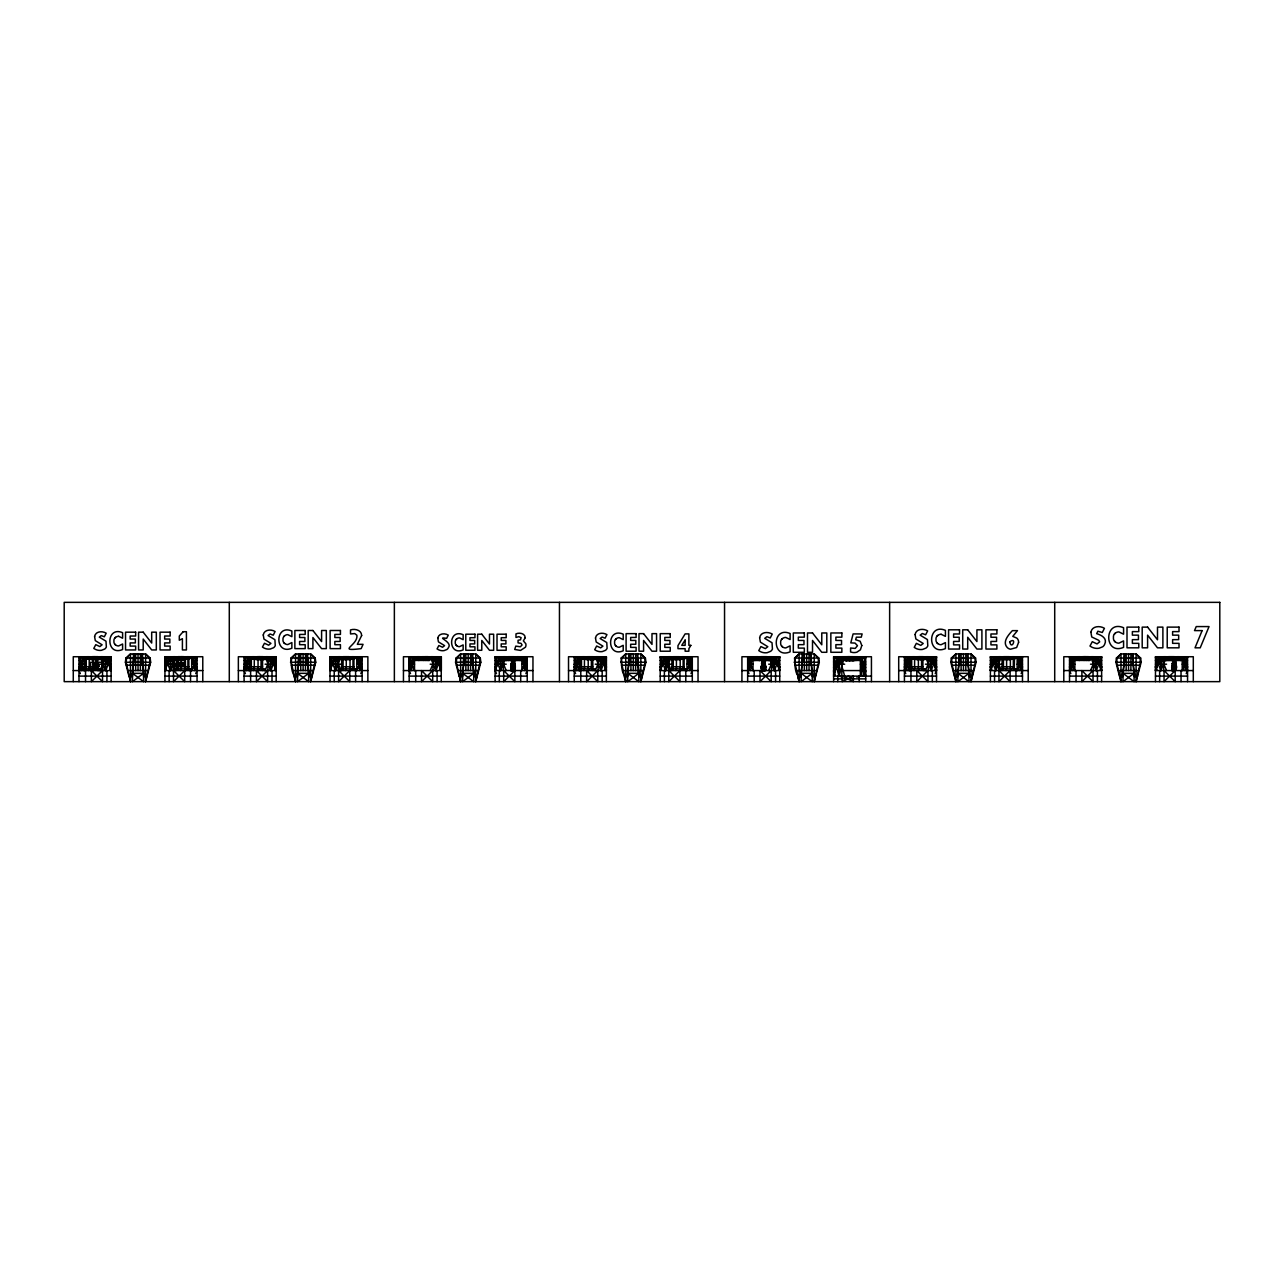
<?xml version="1.0" encoding="UTF-8"?>
<svg xmlns="http://www.w3.org/2000/svg" width="1284" height="1284" viewBox="0 0 1284 1284"><rect width="100%" height="100%" fill="white"/><g stroke="black" fill="none" stroke-linecap="round" stroke-linejoin="round"><path stroke-width="1.5" d="M131.642 676.491L133.375 665.192L133.456 653.957M134.322 653.957L132.429 676.491L129.026 676.491L125.399 662.239L125.912 658.05L130.47 653.957L145.59 653.957L150.148 658.05L150.661 662.239L145.59 681.644L145.59 653.957L149.458 658.05L149.907 662.271L145.59 681.644M296.732 676.491L298.466 665.192L298.546 653.957M299.397 653.957L297.503 676.491C291.003 678.016 291.324 662.672 290.987 658.05L295.561 653.957L310.664 653.957L315.222 658.05L315.752 662.239L310.664 681.644L310.664 653.957L314.548 658.05L314.981 662.271L310.664 681.644M461.823 676.491L463.556 665.192L463.636 653.957M464.487 653.957L462.593 676.491L459.207 676.491L455.563 662.239L456.077 658.05L460.635 653.957L475.754 653.957L480.312 658.05L480.826 662.239L475.754 681.644L475.754 653.957L479.622 658.05L480.072 662.271L475.754 681.644M626.897 676.491L628.63 665.192L628.711 653.957M629.577 653.957L627.683 676.491C621.167 678.016 621.504 662.672 621.167 658.05L625.725 653.957L640.844 653.957L645.403 658.05L645.916 662.239L640.844 681.644L640.844 653.957L644.712 658.05L645.162 662.271L640.844 681.644M800.301 676.491L802.035 665.192L802.115 653.957M802.981 653.957L801.088 676.491C794.571 678.016 794.892 662.672 794.571 658.05L799.13 653.957L814.233 653.957L818.807 658.05L819.32 662.239L814.233 681.644L814.233 653.957L818.117 658.05L818.566 662.271L814.233 681.644M957.078 676.491L958.811 665.192L958.891 653.957M971.009 681.644L975.326 662.271L974.893 658.05L971.009 653.957L971.009 681.644L976.081 662.239L975.567 658.05L971.009 653.957L955.89 653.957L951.332 658.05L950.818 662.239L954.461 676.491L957.848 676.491L959.742 653.957M959.565 665.192L959.613 658.05M1122.152 676.491L1123.901 665.192L1123.981 653.957M1124.832 653.957L1122.938 676.491L1119.536 676.491L1115.908 662.239L1116.422 658.05L1120.98 653.957L1136.099 653.957L1140.657 658.05L1141.171 662.239L1136.099 681.644L1136.099 653.957L1139.967 658.05L1140.417 662.271L1136.099 681.644M512.091 664.502L512.765 667.118L511.369 670.569L511.225 663.828L512.509 661.132L511.369 664.502L515.398 666.107C513.648 669.028 515.205 667.166 513.937 665.192L515.093 663.828L513.504 661.132L512.204 664.775M512.685 662.977L512.765 670.569L511.642 663.828C511.786 659.286 515.606 663.844 514.499 658.965L513.873 661.774M763.852 662.977L762.792 667.118L763.386 669.718L764.67 669.863C766.692 672.495 757.432 668.675 762.471 665.192L761.894 662.046C766.548 659.366 762.022 674.036 764.173 668.916L763.948 664.502M1173.672 664.502L1172.436 670.569L1172.469 662.977L1174.748 661.244L1176.16 663.828L1171.65 667.15L1173.159 665.192L1172.308 663.828L1173.592 661.132L1173.592 668.916M1174.94 661.774L1175.582 658.965C1176.69 663.443 1173.897 659.735 1173.769 662.977L1174.539 668.916L1173.416 670.569L1171.778 670.569L1172.966 670.569L1173.432 668.916L1174.507 670.136L1173.624 670.2L1173.014 667.118L1173.255 662.977M134.146 662.271L134.178 658.05M299.236 662.271L299.268 658.05M464.31 662.271L464.359 658.05M629.401 662.271L629.433 658.05M802.805 662.271L802.837 658.05M1124.656 662.271L1124.704 658.05M133.375 665.192L133.424 658.05M298.466 665.192L298.498 658.05M463.556 665.192L463.588 658.05M628.63 665.192L628.678 658.05M802.035 665.192L802.083 658.05M958.811 665.192L958.843 658.05M1123.901 665.192L1123.933 658.05M1172.597 665.69L1172.196 668.916C1174.395 671.692 1170.623 668.98 1172.934 670.569M1174.571 661.132L1175.871 663.828L1175.021 665.192C1180.06 669.269 1170.767 673.137 1172.196 667.215M512.525 668.916L513.167 661.244M1173.769 662.977L1173.592 665.192L1174.09 661.132L1174.234 662.046M515.446 667.15L510.663 667.696L510.888 666.107L511.69 665.658L510.711 670.569L512.139 665.192M762.856 670.2L764.06 668.916L765.408 670.2L765.312 663.828L764.06 661.404L762.15 663.828L762.038 668.916L763.771 670.569L762.134 670.569L762.889 670.2M765.103 665.658C761.428 665.706 760.722 669.67 762.6 665.192L765.264 666.123L764.67 670.569M511.433 661.083L511.513 658.965L512.139 661.774M761.958 661.083L762.038 658.965L762.664 661.774M1172.517 661.083L1172.581 658.965L1173.223 661.774M178.235 665.224L177.609 664.117M177.673 664.984L177.69 664.117M174.64 664.518L174.961 666.043L175.443 664.614M182.793 665.979L182.906 664.374L183.227 665.979M183.002 664.374L182.89 665.979L181.879 665.979L181.959 663.202M515.093 663.828L511.225 663.828L511.834 662.56M1173.416 662.046L1172.388 663.828L1173.207 665.192L1172.902 662.56M182.44 665.979L183.114 663.202M182.537 665.979L182.761 663.202M512.846 662.046L513.857 663.828L512.91 665.192L513.456 668.916L512.348 670.569L510.711 670.569L515.157 670.2L515.061 666.107L511.433 665.658M763.178 669.927C760.481 672.768 762.263 663.042 761.412 667.696M763.129 662.833L763.996 670.2L765.328 669.718M1172.517 665.658L1176.481 666.107C1174.716 669.028 1176.272 667.166 1175.021 665.192M1172.388 667.118L1172.966 669.718L1173.544 668.916L1175.486 670.569L1174.539 669.863C1175.037 670.152 1174.106 671.083 1175.582 668.916L1175.053 662.56M512.589 664.502L512.188 662.977M99.173 666.236L97.985 664.823M762.856 661.244C765.745 663.009 764.012 667.054 763.37 661.244M178.604 665.128L178.636 664.326M178.733 664.871L178.219 665.963M764.108 664.502L763.948 662.046M179.712 663.202L179.327 665L180.514 663.202M511.867 662.881L511.433 664.502L514.659 664.502L513.504 661.132M180.001 665.979L180.883 663.796M180.434 665.979L180.867 663.202M764.638 669.718L763.771 667.118L765.216 663.828L764.189 662.046M183.355 665.979L183.773 664.374L183.869 665.979M766.002 667.696L765.569 666.107C764.349 665.738 766.339 669.333 765.649 666.107L764.397 665.192L765.312 663.828L764.028 661.132L765.312 663.828L764.269 665.192M871.435 676.106L833.621 676.106L838.966 656.734L838.966 676.106L842.529 677.117M838.099 656.734L836.799 667.359L834.744 671.179L833.541 671.179M862.816 665.898L860.36 676.106L856.797 677.117M97.231 664.438L98.066 665.658M175.491 664.518L175.555 663.363L174.64 663.571M511.834 662.977L513.151 661.404L514.386 663.828L514.499 668.916L512.765 670.569L513.744 670.344M1172.902 662.977L1173.544 661.404L1174.86 662.977M765.457 668.916L765.713 670.569L765.312 667.118L765.392 668.916L761.348 668.916M763.033 661.132L761.749 663.828L762.6 665.192M512.348 662.046L511.963 662.512M763.691 662.046L762.568 662.56M83.588 656.734L82.272 664.277L79.014 666.974M99.269 666.236L98.563 666.894A1.749 1.685 -90 0 1 97.391 666.781L97.953 665.658M169.44 656.734L168.14 664.277L164.882 666.974M248.679 656.734L247.363 664.277L244.104 666.974M334.53 656.734L333.23 664.277L329.956 666.974M499.62 656.734L498.304 664.277L495.046 666.974M578.843 656.734L577.543 664.277L574.269 666.974M664.711 656.734L663.395 664.277L660.136 666.974M752.247 656.734L750.931 664.277L747.673 666.974M909.008 656.734L907.708 664.277L904.45 666.974M994.875 656.734L993.559 664.277L990.301 666.974M1159.966 656.734L1158.649 664.277L1155.391 666.974M177.673 665.963L177.208 665.128A2.905 2.809 -90 0 1 177.272 663.812L177.673 663.234M80.346 673.618L78.998 670.569L84.359 656.734L84.23 670.569L81.486 664.197L84.359 656.734M73.268 681.644L73.268 656.734L111.178 656.734L105.737 670.569L100.73 658.596M175.33 668.98L170.307 656.734L164.962 670.569L202.776 670.569M414.523 656.734L411.65 664.197L414.523 670.569L414.523 656.734L409.179 670.569L410.511 673.618M506.217 670.569L500.487 656.734L495.126 670.569L496.475 673.618M606.353 656.734L600.992 670.569L595.985 658.596M753.002 656.734L750.145 664.197L753.002 670.569L753.002 656.734L747.657 670.569L749.005 673.618M741.927 681.644L741.927 656.734L779.837 656.734L774.396 670.569L769.389 658.596M909.778 656.734L906.921 664.197L909.778 670.569L909.778 656.734L904.434 670.569L905.766 673.618M898.704 681.644L898.704 656.734L936.598 656.734L931.173 670.569L926.149 658.596M1000.75 668.98L995.742 656.734L990.397 670.569L1028.211 670.569M1063.794 681.644L1063.794 656.734L1101.688 656.734L1096.263 670.569L1091.239 658.596M1166.562 670.569L1160.816 656.734L1155.472 670.569L1193.301 670.569M1175.823 670.2L1176.481 666.107L1171.955 666.107L1172.774 665.69L1171.666 667.15L1176.513 667.15M1186.223 673.618L1187.556 670.569L1182.211 656.734L1182.211 670.569L1187.556 656.734L1187.556 681.644M73.268 670.569L111.098 670.569L105.737 656.734L100.008 670.569M175.33 658.596L170.307 670.569L164.962 656.734L202.776 656.734L202.776 681.644M238.359 670.569L276.172 670.569L270.828 656.734L265.098 670.569M340.404 658.596L335.397 670.569L330.052 656.734L367.866 656.734L367.866 681.644M403.449 670.569L441.263 670.569L435.918 656.734L430.188 670.569M505.495 658.596L500.487 670.569L495.126 656.734L532.956 656.734L532.956 681.644M577.463 662.335L578.891 658.596M568.523 670.569L606.353 670.569L600.992 656.734L595.262 670.569M670.585 658.596L665.561 670.569L660.217 656.734L660.217 681.644M764.124 661.292L765.023 658.965L764.397 661.774M741.927 670.569L779.741 670.569L774.396 656.734L768.667 670.569M843.973 658.596L838.966 676.106L833.621 656.734L871.435 656.734L871.435 681.644M935.185 673.618L936.518 670.569L931.173 656.734L925.443 670.569M1000.75 658.596L995.742 670.569L990.397 656.734L990.397 681.644M1074.146 658.596L1070.567 667.391M1095.541 658.596L1090.533 670.569M1165.84 658.596L1160.816 670.569L1155.472 656.734L1193.301 656.734L1193.301 681.644M512.91 670.569C514.354 672.463 517.757 663.427 510.888 666.107L511.706 665.69L510.968 666.107M1173.416 670.569L1172.212 670.2M96.364 665.337L96.798 664.534L96.46 665.337M197.431 670.569L191.701 656.734L191.701 670.569L197.046 656.734L197.046 681.644M245.421 673.618L244.088 670.569L249.433 656.734L249.321 670.569L246.576 664.197L244.425 668.98M265.82 658.596L270.828 670.569L276.172 656.734L238.359 656.734L238.359 681.644M360.804 673.618L362.136 670.569L356.792 656.734L356.792 670.569L362.136 656.734L362.136 681.644M430.894 658.596L435.918 670.569L441.263 656.734L441.263 681.644M526.889 668.98L521.866 656.734L521.866 670.569L527.226 656.734L527.226 681.644M575.601 673.618L574.253 670.569L579.614 656.734L579.614 670.569L576.741 664.197L574.59 668.98M691.257 667.391L686.956 656.734L686.956 670.569L692.301 656.734L692.301 681.644M1021.422 667.391L1017.137 656.734L1017.137 670.569L1022.481 656.734L1022.481 681.644M1070.856 673.618L1069.524 670.569L1074.869 656.734L1074.869 670.569L1071.996 664.197L1071.996 670.569M764.076 668.916L761.412 669.718M511.128 670.2L511.674 670.569M195.714 673.618L197.046 670.569L191.701 656.734M525.878 673.618L527.226 670.569L521.866 656.734M690.969 673.618L692.301 670.569L686.956 656.734M1021.133 673.618L1022.481 670.569L1017.137 656.734M78.613 670.569L81.486 664.197L84.359 664.197M191.701 670.569L194.558 664.197L194.558 670.569M356.792 670.569L359.648 664.197L357.498 658.596M410.222 667.391L411.65 664.197L411.65 670.569M521.866 670.569L524.739 664.197L524.739 670.569M686.956 670.569L689.829 664.197L689.829 670.569M747.994 668.98L750.145 664.197L750.145 670.569M904.771 668.98L906.921 664.197L906.921 670.569M1017.137 670.569L1019.994 664.197L1019.994 670.569M1182.211 670.569L1185.084 664.197L1182.211 664.197M512.348 670.569L511.513 670.376L512.364 668.916L513.825 669.927M97.311 664.261L98.868 663.924M764.397 665.192L764.349 662.977M1173.977 670.569L1174.812 670.344M761.91 665.69L761.139 666.107L765.649 666.107L764.831 665.69M1174.491 662.656L1173.448 667.937M764.189 670.569L765.023 670.376M513.664 662.512L513.969 662.56M1174.732 662.512L1173.913 662.046M833.541 676.106L834.744 675.191L834.744 656.734M143.567 673.33L132.493 681.644L132.493 673.33L143.567 673.33L143.567 681.644L132.493 673.33M308.642 673.33L297.583 681.644L297.583 673.33L308.642 673.33L308.642 681.644L297.583 673.33M473.732 673.33L462.657 681.644L462.657 673.33L473.732 673.33L473.732 681.644L462.657 673.33M638.822 673.33L627.748 681.644L627.748 673.33L638.822 673.33L638.822 681.644L627.748 673.33M812.226 673.33L801.152 681.644L801.152 673.33L812.226 673.33L812.226 681.644L801.152 673.33M968.987 673.33L957.912 681.644L957.912 673.33L968.987 673.33L968.987 681.644L957.912 673.33M1134.077 673.33L1123.002 681.644L1123.002 673.33L1134.077 673.33L1134.077 681.644L1123.002 673.33M513.664 670.2L514.419 670.569L513.439 670.569M177.593 663.234L178.701 664.069M79.014 670.473L80.218 669.815L80.218 656.734M166.085 656.734L166.085 669.815L164.882 670.473L164.882 656.734L164.962 681.644M244.104 670.473L245.308 669.815L245.308 656.734M331.176 656.734L331.176 669.815L329.956 670.473L329.956 656.734L330.052 681.644M410.398 656.734L410.398 669.815L409.195 670.473L409.195 656.734L414.523 670.569M496.25 656.734L496.25 669.815L495.046 670.473L532.956 670.569M574.269 670.473L575.489 669.815L575.489 656.734M660.136 670.473L661.34 669.815L661.34 656.734M747.673 670.473L748.877 669.815L748.877 656.734M904.45 670.473L905.653 669.815L905.653 656.734M990.301 670.473L991.505 669.815L991.505 656.734M1069.54 670.473L1070.744 669.815L1070.744 656.734M1155.391 670.473L1156.595 669.815L1156.595 656.734M861.115 658.13C854.293 661.934 844.936 661.934 838.099 658.13M845.771 677.503L848.483 676.106L851.26 677.503M98.274 664.47L98.884 664.647M761.781 670.2L762.792 670.569M106.604 657.729C99.382 660.441 90.811 660.441 83.588 657.729M192.472 657.729C185.233 660.441 176.678 660.441 169.44 657.729M271.694 657.729C264.472 660.441 255.901 660.441 248.679 657.729M357.546 657.729C350.323 660.441 341.753 660.441 334.53 657.729M436.785 657.729C429.546 660.441 420.992 660.441 413.753 657.729M522.636 657.729C515.414 660.441 506.843 660.441 499.62 657.729M601.859 657.729C594.636 660.441 586.066 660.441 578.843 657.729M687.726 657.729C680.488 660.441 671.933 660.441 664.711 657.729M775.263 657.729C768.041 660.441 759.47 660.441 752.247 657.729M932.04 657.729C924.801 660.441 916.246 660.441 909.008 657.729M994.875 657.729C1002.098 660.441 1010.669 660.441 1017.891 657.729M1097.114 657.729C1089.891 660.441 1081.321 660.441 1074.098 657.729M1182.981 657.729C1175.759 660.441 1167.188 660.441 1159.966 657.729M513.231 664.502L511.626 664.502M764.911 664.502L763.306 664.502M1172.709 664.502L1174.314 664.502M98.659 666.894L98.322 666.958A1.749 1.685 -90 0 1 97.295 666.781M1174.571 669.863L1174.812 670.569M764.863 670.344L765.168 670.569M764.718 662.062L761.894 662.046L764.462 662.046M511.818 662.062L514.643 662.046L512.075 662.046M1172.886 662.062L1175.727 662.046L1173.159 662.046M150.661 662.239L125.399 662.239M80.218 664.326L82.272 664.277L82.272 656.734M315.752 662.239L290.473 662.239M480.826 662.239L455.563 662.239M645.916 662.239L620.654 662.239M819.32 662.239L794.042 662.239M976.081 662.239L950.818 662.239M1141.171 662.239L1115.908 662.239M128.191 670.569L147.853 670.569M293.282 670.569L312.943 670.569M458.372 670.569L478.017 670.569M623.462 670.569L643.107 670.569M796.85 670.569L816.512 670.569M953.627 670.569L973.288 670.569M1118.717 670.569L1138.362 670.569M146.697 676.491L143.631 676.491L141.738 653.957M311.771 676.491L308.722 676.491L306.828 653.957M476.862 676.491L473.796 676.491L471.902 653.957M641.952 676.491L638.886 676.491M815.34 676.491L812.291 676.491L810.397 653.957M972.116 676.491L969.051 676.491L967.157 653.957M1137.544 676.491L1134.141 676.491L1132.247 653.957M89.206 656.718L86.991 656.734L86.991 658.997L103.201 658.997L103.201 656.734L101.003 656.718M175.057 656.718L172.842 656.734L172.842 658.997L189.069 658.997L189.069 656.734L186.854 656.718M182.585 656.718L178.011 656.718L183.901 656.718L180.948 656.718L180.948 659.559M254.28 656.718L252.065 656.734L252.065 658.997L268.292 658.997L268.292 656.734L266.077 656.718M340.148 656.718L337.933 656.734L337.933 658.997L354.159 658.997L354.159 656.734L351.944 656.718M346.038 656.718L348.975 656.718L343.101 656.718L346.038 656.718L346.038 659.559M419.37 656.718L417.156 656.734L417.156 658.997L433.382 658.997L433.382 656.734L431.167 656.718M505.222 656.718L503.023 656.734L503.023 658.997L519.234 658.997L519.234 656.734L517.019 656.718M508.191 656.718L514.065 656.718M584.461 656.718L582.246 656.734L582.246 658.997L598.456 658.997L598.456 656.734L596.258 656.718M587.414 656.718L593.288 656.718M670.312 656.718L668.097 656.734L668.097 658.997L684.324 658.997L684.324 656.734L682.109 656.718M673.265 656.718L679.156 656.718M757.849 656.718L755.65 656.734L755.65 658.997L771.861 658.997L771.861 656.734L769.646 656.718M763.755 656.718L766.692 656.718L760.818 656.718L763.755 656.718L763.755 659.559M852.56 656.718L841.501 656.734L841.501 659.912L857.728 659.912L857.728 656.734L846.67 656.718M914.625 656.718L912.41 656.734L912.41 658.997L928.637 658.997L928.637 656.734L926.422 656.718M918.895 656.718L923.469 656.718L917.579 656.718M1000.493 656.718L998.278 656.734L998.278 658.997L1014.488 658.997M1006.383 656.718L1009.32 656.718L1003.446 656.718L1006.383 656.718L1006.383 659.559M1079.716 656.718L1077.501 656.734L1077.501 658.997L1093.727 658.997L1093.727 656.734L1091.512 656.718M1171.473 656.718L1174.411 656.718L1168.52 656.718L1171.473 656.718L1171.473 659.559M1165.567 656.718L1163.352 656.734L1163.352 658.997L1179.579 658.997L1179.579 656.734L1177.364 656.718M660.136 656.734L698.031 656.734L698.031 681.644M990.301 656.734L1028.211 656.734L1028.211 681.644M79.014 657.729L111.178 657.729M164.882 657.729L197.03 657.729M244.104 657.729L276.253 657.729M329.956 657.729L362.12 657.729M409.195 657.729L441.343 657.729M495.046 657.729L527.21 657.729M574.269 657.729L606.433 657.729M660.136 657.729L692.285 657.729M747.673 657.729L779.837 657.729M904.45 657.729L936.598 657.729M990.301 657.729L1022.465 657.729M1069.54 657.729L1101.688 657.729M1155.391 657.729L1187.556 657.729M125.912 658.05L150.148 658.05M290.987 658.05L315.222 658.05M456.077 658.05L480.312 658.05M621.167 658.05L645.403 658.05M794.571 658.05L818.807 658.05M833.541 658.13L865.689 658.13M951.332 658.05L975.567 658.05M1116.422 658.05L1140.657 658.05M419.932 658.74L413.432 658.74L413.432 660.457M1074.74 658.74L1080.277 658.74M838.099 659.35L861.115 659.35M79.046 660.409L83.588 660.409M106.604 656.734L106.604 660.409L111.146 660.409M164.914 660.409L169.44 660.409M192.472 656.734L192.472 660.409L196.998 660.409M244.137 660.409L248.679 660.409M271.694 656.734L271.694 660.409L276.221 660.409M330.004 660.409L334.53 660.409M357.546 656.734L357.546 660.409L362.088 660.409M409.227 660.409L429.675 660.457L429.675 658.74M436.785 656.734L436.785 660.409L441.311 660.409M495.078 660.409L499.62 660.409M522.636 656.734L522.636 660.409L527.162 660.409M574.317 660.409L578.843 660.409M601.859 656.734L601.859 660.409L606.401 660.409M660.169 660.409L664.711 660.409M687.726 656.734L687.726 660.409L692.253 660.409M747.705 660.409L752.247 660.409M775.263 656.734L775.263 660.409L779.789 660.409M847.231 660.457L845.209 660.457L845.209 658.74M852.448 660.457L861.452 660.457L861.452 658.74L860.473 658.74L860.473 660.457M904.482 660.409L909.008 660.409M932.04 656.734L932.04 660.409L936.566 660.409M990.333 660.409L994.875 660.409M1017.891 656.734L1017.891 660.409L1022.433 660.409M1069.572 660.409L1090.02 660.457L1090.02 658.74M1097.114 656.734L1097.114 660.409L1101.656 660.409M1155.423 660.409L1159.966 660.409M1182.981 656.734L1182.981 660.409L1187.507 660.409M141.866 658.05L144.402 676.491M306.956 658.05L309.492 676.491M472.047 658.05L474.582 676.491M636.992 653.957L639.657 676.491M810.525 658.05L813.061 676.491M967.301 658.05L969.837 676.491M1132.376 658.05L1134.928 676.491M833.573 661.918L838.099 661.918M861.115 656.734L861.115 661.918L865.657 661.918M176.598 663.202L176.598 665.979M180.081 665.979C178.813 665.642 179.343 660.425 179.423 665M180.418 663.202L182.312 663.202L182.216 665.979M183.933 663.202L184.142 665.979C184.318 659.928 183.275 666.845 183.018 663.202M511.401 662.977L514.932 662.977M761.605 662.977L765.136 662.977M1172.469 662.977L1176 662.977M92.769 663.86L95.979 663.86L95.353 666.894M761.444 663.828L765.312 663.828M1172.308 663.828L1176.16 663.828M100.008 664.197L111.098 664.197L107.92 664.277L106.604 660.409M176.678 664.277L164.962 664.197L168.14 664.277L168.14 656.734M191.701 664.197L197.046 664.197L193.772 664.277L192.472 660.409M249.433 664.197L244.088 664.197L247.363 664.277L247.363 656.734M265.098 664.197L276.172 664.197L272.994 664.277L271.694 660.409M341.127 664.197L330.052 664.197L333.23 664.277L333.23 656.734M356.792 664.197L362.136 664.197L358.862 664.277L357.546 660.409M414.523 664.197L409.179 664.197L412.453 664.277L413.753 656.734M430.188 664.197L441.263 664.197M506.217 664.197L495.126 664.197L498.304 664.277L498.304 656.734M521.866 664.197L527.226 664.197L523.936 664.277L522.636 660.409M574.253 664.197L579.614 664.197M595.262 664.197L606.353 664.197M671.291 664.197L660.217 664.197L663.395 664.277L663.395 656.734M686.956 664.197L692.301 664.197M753.002 664.197L747.657 664.197L750.931 664.277L750.931 656.734M768.667 664.197L779.741 664.197L776.563 664.277L775.263 660.409M833.621 664.197L844.695 664.197M860.36 664.197L865.705 664.197M909.778 664.197L904.434 664.197L907.708 664.277L907.708 656.734M925.443 664.197L936.518 664.197L933.34 664.277L932.04 660.409M990.397 664.197L1001.472 664.197M1017.137 664.197L1022.481 664.197L1019.207 664.277L1017.891 660.409M1074.869 664.197L1069.524 664.197L1072.798 664.277L1074.098 656.734M1090.533 664.197L1101.608 664.197L1098.43 664.277L1097.114 660.409M1166.562 664.197L1155.472 664.197L1158.649 664.277L1158.649 656.734M79.046 664.326L81.678 664.197L84.359 670.569M441.311 664.326L438.085 664.277L436.785 660.409M574.317 664.326L577.543 664.277L577.543 656.734M606.401 664.326L603.175 664.277L601.859 660.409M692.253 664.326L689.027 664.277L687.726 660.409M761.877 664.502L765.168 664.502M990.333 664.326L993.559 664.277L993.559 656.734M1172.453 664.502L1175.727 664.502M1184.891 664.197L1187.507 664.326M126.249 665.192L149.795 665.192M176.678 664.823C175.202 668.595 176.069 660.923 176.085 664.277M291.34 665.192L314.885 665.192M456.414 665.192L479.975 665.192M621.504 665.192L645.066 665.192M794.908 665.192L818.454 665.192M951.685 665.192L975.23 665.192M1116.759 665.192L1140.32 665.192M181.076 665.979L181.718 663.202M183.789 665.979L185.217 665.979L185.121 663.202L184.35 665.979M79.014 666.573L80.523 666.573M109.67 666.573L111.178 666.573M164.882 666.573L166.374 666.573M195.521 666.573L197.03 666.573M244.104 666.573L245.613 666.573M274.76 666.573L276.253 666.573M329.956 666.573L331.465 666.573M360.611 666.573L362.12 666.573M409.195 666.573L410.687 666.573M439.834 666.573L441.343 666.573M495.046 666.573L496.555 666.573M525.702 666.573L527.21 666.573M574.269 666.573L575.778 666.573M604.924 666.573L606.433 666.573M660.136 666.573L661.645 666.573M690.792 666.573L692.285 666.573M747.673 666.573L749.182 666.573M778.329 666.573L779.837 666.573M904.45 666.573L905.958 666.573M935.105 666.573L936.598 666.573M990.301 666.573L991.81 666.573M1020.957 666.573L1022.465 666.573M1069.54 666.573L1071.033 666.573M1100.179 666.573L1101.688 666.573M1155.391 666.573L1156.9 666.573M1186.047 666.573L1187.556 666.573M85.274 666.781L97.488 666.781M111.178 666.974L107.92 664.277L107.92 656.734M176.646 666.781L188.86 666.781M197.03 666.974L193.772 664.277L193.772 656.734M250.364 666.781L262.562 666.781M276.253 666.974L272.994 664.277L272.994 656.734M341.737 666.781L353.951 666.781M362.12 666.974L358.862 664.277L358.862 656.734M409.195 666.974L412.453 664.277L412.453 656.734M441.343 666.974L438.085 664.277L438.085 656.734M527.21 666.974L523.936 664.277L523.936 656.734M580.529 666.781L592.743 666.781M606.433 666.974L603.175 664.277L603.175 656.734M671.901 666.781L684.115 666.781M692.285 666.974L689.027 664.277L689.027 656.734M779.837 666.974L776.563 664.277L776.563 656.734M910.709 666.781L922.907 666.781M936.598 666.974L933.34 664.277L933.34 656.734M1002.082 666.781L1014.296 666.781M1022.465 666.974L1019.207 664.277L1019.207 656.734M1069.54 666.974L1072.798 664.277L1072.798 656.734M1101.688 666.974L1098.43 664.277L1098.43 656.734M1187.556 666.974L1184.281 664.277L1182.981 660.409M761.091 667.15L765.954 667.15M79.014 667.503L80.218 667.503M109.975 667.503L111.178 667.503M164.882 667.503L166.085 667.503M195.826 667.503L197.03 667.503M244.104 667.503L245.308 667.503M275.049 667.503L276.253 667.503M329.956 667.503L331.176 667.503M360.916 667.503L362.12 667.503M409.195 667.503L410.398 667.503M440.139 667.503L441.343 667.503M495.046 667.503L496.25 667.503M526.007 667.503L527.21 667.503M574.269 667.503L575.489 667.503M605.229 667.503L606.433 667.503M660.136 667.503L661.34 667.503M691.081 667.503L692.285 667.503M747.673 667.503L748.877 667.503M778.634 667.503L779.837 667.503M833.573 667.439L836.799 667.359L836.799 656.734M865.657 667.439L862.431 667.359L861.115 661.918M904.45 667.503L905.653 667.503M935.394 667.503L936.598 667.503M990.301 667.503L991.505 667.503M1021.261 667.503L1022.465 667.503M1069.54 667.503L1070.744 667.503M1100.484 667.503L1101.688 667.503M1155.391 667.503L1156.595 667.503M1186.336 667.503L1187.556 667.503M511.128 667.937L515.109 667.937M761.428 667.937L765.408 667.937M1172.196 667.937L1176.176 667.937M511.08 668.916L515.189 668.916M1172.148 668.916L1176.272 668.916M79.046 669.141L80.218 669.141M109.975 669.141L111.146 669.141M164.914 669.141L166.085 669.141M195.826 669.141L196.998 669.141M244.137 669.141L245.308 669.141M275.049 669.141L276.221 669.141M330.004 669.141L331.176 669.141M360.916 669.141L362.088 669.141M409.227 669.141L410.398 669.141M440.139 669.141L441.311 669.141M495.078 669.141L496.25 669.141M526.007 669.141L527.162 669.141M574.317 669.141L575.489 669.141M605.229 669.141L606.401 669.141M660.169 669.141L661.34 669.141M691.081 669.141L692.253 669.141M747.705 669.141L748.877 669.141M778.634 669.141L779.789 669.141M904.482 669.141L905.653 669.141M935.394 669.141L936.566 669.141M990.333 669.141L991.505 669.141M1021.261 669.141L1022.433 669.141M1069.572 669.141L1070.744 669.141M1100.484 669.141L1101.656 669.141M1155.423 669.141L1156.595 669.141M1186.336 669.141L1187.507 669.141M79.046 669.815L80.218 669.815M109.975 656.734L109.975 669.815L111.146 669.815M164.914 669.815L166.085 669.815M195.826 656.734L195.826 669.815L196.998 669.815M244.137 669.815L245.308 669.815M275.049 656.734L275.049 669.815L276.221 669.815M330.004 669.815L331.176 669.815M360.916 656.734L360.916 669.815L362.088 669.815M409.227 669.815L410.398 669.815M440.139 656.734L440.139 669.815L441.311 669.815M495.078 669.815L496.25 669.815M511.209 669.718L515.125 669.718M526.007 656.734L526.007 669.815L527.162 669.815M574.317 669.815L575.489 669.815M605.229 656.734L605.229 669.815L606.401 669.815M660.169 669.815L661.34 669.815M691.081 656.734L691.081 669.815L692.253 669.815M747.705 669.815L748.877 669.815M778.634 656.734L778.634 669.815L779.789 669.815M904.482 669.815L905.653 669.815M935.394 656.734L935.394 669.815L936.566 669.815M990.333 669.815L991.505 669.815M1021.261 656.734L1021.261 669.815L1022.433 669.815M1069.572 669.815L1070.744 669.815M1100.484 656.734L1100.484 669.815L1101.656 669.815M1155.423 669.815L1156.595 669.815M1173.897 669.718L1176.192 669.718M1186.336 656.734L1186.336 669.815L1187.507 669.815M367.866 670.569L330.052 670.569L335.397 656.734L335.397 670.569M698.031 670.569L660.217 670.569L665.561 656.734L665.561 670.569M833.541 670.617L835.033 670.617M842.224 670.569L863.618 670.569M864.18 670.617L865.689 670.617M898.704 670.569L936.518 670.569L935.394 669.815M1063.794 670.569L1101.608 670.569L1096.263 656.734L1096.263 670.569M865.689 671.179L864.485 671.179L862.431 667.359L862.431 656.734M833.541 671.917L834.744 671.917M864.485 671.917L865.689 671.917M833.573 674.228L834.744 674.228M864.485 674.228L865.657 674.228M833.573 675.191L834.744 675.191M864.485 656.734L864.485 675.191L865.657 675.191M78.998 676.106L111.098 676.106M164.962 676.106L197.046 676.106M244.088 676.106L276.172 676.106M330.052 676.106L362.136 676.106M409.179 676.106L441.263 676.106M495.126 676.106L527.226 676.106M574.253 676.106L606.353 676.106M660.217 676.106L692.301 676.106M747.657 676.106L779.741 676.106M904.434 676.106L936.518 676.106M990.397 676.106L1022.481 676.106M1069.524 676.106L1101.608 676.106M1155.472 676.106L1187.556 676.106M833.621 678.867L865.705 678.867M1083.969 656.718L1088.559 656.718L1082.669 656.718L1085.606 656.718L1085.606 659.559M1012.29 656.718L1014.488 656.734L1014.296 668.852M422.324 656.718L428.214 656.718L425.261 656.718L425.261 659.559M258.549 656.718L263.124 656.718L257.233 656.718L260.187 656.718L260.187 659.559M93.459 656.718L98.033 656.718L92.159 656.718L95.096 656.718L95.096 659.559M847.97 656.718L849.607 656.718L849.607 660.714M1119.873 676.491L1120.98 681.644L1120.98 653.957L1117.112 658.05L1116.663 662.271L1120.98 681.644M954.782 676.491L955.89 681.644L955.89 653.957L952.022 658.05L951.572 662.271L955.89 681.644M459.528 676.491L460.635 681.644L460.635 653.957L456.767 658.05L456.318 662.271L460.635 681.644M129.363 676.491L130.47 681.644L130.47 653.957L126.586 658.05L126.153 662.271L130.47 681.644M1186.336 664.326L1184.281 664.277L1184.281 656.734M941.092 634.248L945.425 636.366L945.425 630.38C927.032 622.515 927.048 656.445 945.425 648.597L945.425 642.594L941.092 644.712A5.2 5.2 0 0 1 936.919 642.738M118.626 636.27L122.606 638.228L122.606 632.691C105.641 625.436 105.641 656.782 122.606 649.527L122.606 643.99L118.626 645.948A4.815 4.815 0 0 1 114.757 644.119M514.756 670.2L513.937 670.569M1174.603 660.65L1175.662 661.083M764.06 660.65L765.103 661.083M513.536 660.65L514.579 661.083M1186.336 669.815L1187.556 670.473M1100.484 669.815L1101.688 670.473M1021.261 669.815L1022.465 670.473M778.634 669.815L779.837 670.473M691.081 669.815L692.285 670.473M605.229 669.815L606.433 670.473M526.007 669.815L527.21 670.473M440.139 669.815L441.343 670.473L441.343 656.734L403.449 656.734L403.449 681.644M360.916 669.815L362.12 670.473M275.049 669.815L276.253 670.473L276.253 656.734L276.172 681.644M195.826 669.815L197.03 670.473M109.975 669.815L111.178 670.473M864.485 675.191L865.689 676.106L860.36 656.734L860.36 676.106L865.705 656.734L865.705 681.644M1175.711 665.69L1176.208 667.696M514.627 665.69L515.125 667.696M511.321 666.155L511.899 669.718L512.814 669.718M1187.235 668.98L1185.084 664.197L1185.084 670.569M670.585 668.98L666.284 658.596M361.799 668.98L359.648 664.197L359.648 670.569M341.127 670.569L336.103 658.596M1074.869 670.569L1069.524 656.734L1069.524 681.644M909.778 670.569L904.434 656.734L904.434 681.644M753.002 670.569L747.657 656.734L747.657 681.644M579.614 670.569L574.253 656.734L574.253 681.644M249.433 670.569L244.088 656.734L244.088 681.644M861.066 658.596L862.511 662.335M839.688 658.596L844.695 676.106M81.678 664.197L78.998 656.734L78.998 681.644M797.685 676.491L799.13 681.644L799.13 653.957L795.245 658.05L794.812 662.271L799.13 681.644M624.281 676.491L625.725 681.644L625.725 653.957L621.857 658.05L621.408 662.271L625.725 681.644M294.116 676.491L295.561 681.644L295.561 653.957L291.677 658.05L291.243 662.271L295.561 681.644M864.036 667.6L864.854 671.002M638.341 673.538L637.121 658.05M179.904 663.202L180.161 665M178.829 663.202L179.23 665.979M512.428 664.502L512.589 662.046M1173.544 668.916L1173.624 670.2M1133.178 665.192L1133.098 653.957M968.104 665.192L968.024 653.957M811.327 665.192L811.247 653.957M637.923 665.192L637.843 653.957M472.849 665.192L472.769 653.957M307.759 665.192L307.678 653.957M142.668 665.192L142.588 653.957M1133.146 658.05L1133.146 661.437M968.056 658.05L968.072 661.437M811.295 658.05L811.295 661.437M637.891 658.05L637.891 661.437M472.801 658.05L472.817 661.437M307.711 658.05L307.727 661.437M142.636 658.05L142.636 661.437M1132.424 661.437L1132.424 665.192M967.334 661.437L967.35 665.192M810.557 661.437L810.573 665.192M637.169 661.437L637.169 665.192M472.079 661.437L472.079 665.192M306.988 661.437L307.004 665.192M141.914 661.437L141.914 665.192M1181.039 670.569L1181.039 681.644M1180.413 658.788L1180.413 660.506M1175.855 660.506L1176.064 658.788L1181.392 658.788L1181.392 660.506L1165.15 660.506L1165.15 658.788L1166.963 658.788L1166.963 660.506M1174.892 656.734L1174.892 659.559M1174.09 661.132L1174.09 662.977M1173.881 661.404L1173.881 664.502M1173.672 662.046L1173.544 664.775M1171.12 658.788L1171.12 660.506M1168.921 658.788L1168.921 660.506M1168.055 656.734L1168.055 659.559M1166.129 658.788L1166.129 660.506M1163.689 658.596L1163.689 670.569M1161.201 656.734L1161.201 670.569M1160.816 656.734L1160.816 670.569M1159.645 670.569L1159.645 681.644M1155.472 656.734L1155.472 681.644M1130.899 653.957L1130.899 670.569M1128.54 653.957L1128.54 670.569M1126.18 653.957L1126.18 670.569M1101.688 656.734L1101.608 681.644M1097.435 670.569L1097.435 681.644M1095.878 658.596L1095.878 670.569M1093.39 658.596L1093.39 670.569M1089.041 656.734L1089.041 660.457M1088.19 658.74L1088.19 660.457M1086.248 658.74L1086.248 660.457M1084.049 658.74L1084.049 660.457M1082.187 656.734L1082.187 659.559M1079.314 658.74L1079.314 660.457M1079.106 658.74L1079.106 660.457M1076.04 670.569L1076.04 681.644M1073.761 658.74L1073.761 660.457M1054.71 602.356L1054.71 681.644M1016.302 670.569L1016.302 668.852L1000.059 668.852L1000.059 670.569M1015.949 670.569L1015.949 681.644M1015.339 668.852L1015.339 670.569M1013.317 657.777L1013.317 668.852M1010.973 668.852L1010.973 670.569M1010.38 659.575L1010.38 668.852M1009.802 656.734L1009.802 659.559M1006.608 659.575L1006.608 668.852M1006.03 668.852L1006.03 670.569M1003.43 659.575L1003.43 668.852M1002.964 656.734L1002.964 659.559M1002.082 657.777L1002.082 668.852M1001.889 668.852L1001.889 670.569M998.599 658.596L998.599 670.569M996.127 656.734L996.127 670.569M995.742 656.734L995.742 670.569M994.554 670.569L994.554 681.644M965.809 653.957L965.809 670.569M963.449 653.957L963.449 670.569M961.106 653.957L961.106 670.569M936.518 656.734L936.518 681.644M932.344 670.569L932.344 681.644M931.173 656.734L931.173 670.569M930.788 656.734L930.788 670.569M928.3 658.596L928.3 670.569M924.929 670.569L924.929 668.852L908.687 668.852L908.687 670.569M923.95 656.734L923.95 659.559M923.95 668.852L923.95 670.569M923.1 668.852L923.1 670.569M922.907 659.575L922.907 668.852M921.559 659.575L921.559 668.852M920.532 656.718L920.532 659.559M918.959 668.852L918.959 670.569M918.381 659.575L918.381 668.852M917.097 656.734L917.097 659.559M914.609 657.777L914.609 668.852M914.015 668.852L914.015 670.569M911.688 657.777L911.688 668.852M910.95 670.569L910.95 681.644M910.709 657.777L910.709 668.852M909.666 668.852L909.666 670.569M889.635 602.356L889.635 681.644M863.217 666.187L863.217 676.106M859.173 676.106L859.173 681.644M855.914 658.74L856.123 660.457M853.041 656.734L853.041 660.714M846.188 656.734L846.188 660.714M841.839 658.596L841.839 676.106M839.351 658.596L839.351 676.106M837.794 676.106L837.794 681.644M833.621 656.734L833.621 681.644M809.032 653.957L809.032 670.569M806.689 653.957L806.689 670.569M804.33 653.957L804.33 670.569M779.741 656.734L779.741 681.644M775.584 670.569L775.584 681.644M774.396 656.734L774.396 670.569M774.011 656.734L774.011 670.569M771.54 658.596L771.54 670.569M769.1 658.788L769.1 660.506M768.249 660.506L768.249 658.788L770.079 658.788L770.079 660.506L753.82 660.506L753.82 658.788L759.165 658.788L759.165 660.506M767.174 656.734L767.174 659.559M766.307 658.788L766.307 660.506M764.108 658.788L764.108 660.506M763.723 661.404L763.723 664.502M763.531 661.132L763.531 662.977M760.337 656.734L760.337 659.559M759.374 658.788L759.374 660.506M754.799 658.788L754.799 660.506M754.189 670.569L754.189 681.644M724.545 602.356L724.545 681.644M686.138 670.569L686.138 668.852L669.895 668.852L669.895 670.569M685.784 670.569L685.784 681.644M685.158 668.852L685.158 670.569M684.115 657.777L684.115 668.852M683.136 657.777L683.136 668.852M680.793 668.852L680.793 670.569M680.199 659.575L680.199 668.852M679.637 656.734L679.637 659.559M676.427 659.575L676.427 668.852M676.219 656.718L676.219 659.559M675.865 668.852L675.865 670.569M673.265 659.575L673.265 668.852M672.784 656.734L672.784 659.559M671.901 657.777L671.901 668.852M671.709 668.852L671.709 670.569M670.858 668.852L670.858 670.569M668.434 658.596L668.434 670.569M665.947 658.596L665.947 670.569M664.39 670.569L664.39 681.644M635.628 653.957L635.628 670.569M633.285 653.957L633.285 670.569M630.926 653.957L630.926 670.569M606.353 681.644L606.433 656.734L568.523 656.734L568.523 681.644M602.18 670.569L602.18 681.644M600.992 656.734L600.992 670.569M600.623 656.734L600.623 670.569M598.135 658.596L598.135 670.569M594.765 670.569L594.765 668.852L578.506 668.852L578.506 670.569M593.77 656.734L593.77 659.559M592.743 659.575L592.935 670.569M591.378 659.575L591.378 668.852M590.351 656.718L590.351 659.559M588.794 668.852L588.794 670.569M588.216 659.575L588.216 668.852M586.932 656.734L586.932 659.559M584.445 657.777L584.445 668.852M583.851 668.852L583.851 670.569M581.508 657.777L581.508 668.852M580.785 670.569L580.785 681.644M580.529 657.777L580.529 668.852M579.485 668.852L579.485 670.569M576.741 664.197L576.741 670.569M559.455 602.356L559.455 681.644M520.694 670.569L520.694 681.644M520.068 658.788L520.068 660.506M515.719 660.506L515.719 658.788L521.047 658.788L521.047 660.506L504.805 660.506L504.805 658.788L506.634 658.788L506.634 660.506M515.51 658.788L515.51 660.506M514.547 656.734L514.547 659.559M513.006 661.132L513.006 662.977M512.814 661.404L512.814 664.502M512.814 667.937L512.798 670.2M511.128 656.718L511.128 659.559M510.775 658.788L510.775 660.506M508.576 658.788L508.576 660.506M507.71 656.734L507.71 659.559M505.784 658.788L505.784 660.506M503.344 658.596L503.344 670.569M500.856 656.734L500.856 670.569M500.487 656.734L500.487 670.569M499.299 670.569L499.299 681.644M495.046 656.734L495.126 681.644M470.554 653.957L470.554 670.569M468.195 653.957L468.195 670.569M465.851 653.957L465.851 670.569M437.09 670.569L437.09 681.644M435.918 656.734L435.918 670.569M435.533 656.734L435.533 670.569M433.045 658.596L433.045 670.569M428.696 656.734L428.696 660.457M427.845 658.74L427.845 660.457M425.903 658.74L425.903 660.457M423.704 658.74L423.704 660.457M421.842 656.734L421.842 659.559M418.969 658.74L418.969 660.457M418.761 658.74L418.761 660.457M415.695 670.569L415.695 681.644M409.179 656.734L409.179 681.644M394.365 602.356L394.365 681.644M355.973 670.569L355.973 668.852L339.714 668.852L339.714 670.569M355.604 670.569L355.604 681.644M354.994 668.852L354.994 670.569M353.951 657.777L353.951 668.852M352.972 657.777L352.972 668.852M350.628 668.852L350.628 670.569M350.034 659.575L350.034 668.852M349.457 656.734L349.457 659.559M346.263 659.575L346.263 668.852M345.685 668.852L345.685 670.569M343.085 659.575L343.085 668.852M342.619 656.734L342.619 659.559M341.737 659.575L341.544 670.569M340.693 668.852L340.693 670.569M338.254 658.596L338.254 670.569M335.782 658.596L335.782 670.569M334.225 670.569L334.225 681.644M305.464 653.957L305.464 670.569M303.104 653.957L303.104 670.569M300.761 653.957L300.761 670.569M271.999 670.569L271.999 681.644M270.828 656.734L270.828 670.569M270.442 656.734L270.442 670.569M267.955 658.596L267.955 670.569M264.584 670.569L264.584 668.852L248.342 668.852L248.342 670.569M263.605 656.734L263.605 659.559M262.771 668.852L262.771 670.569M262.562 659.575L262.562 668.852M261.583 659.575L261.583 668.852M261.214 659.575L261.214 668.852M258.614 668.852L258.614 670.569M258.052 659.575L258.052 668.852M256.752 656.734L256.752 659.559M254.28 657.777L254.28 668.852M253.67 668.852L253.67 670.569M251.343 657.777L251.343 668.852M250.621 670.569L250.621 681.644M250.364 657.777L250.364 668.852M246.576 664.197L246.576 670.569M229.29 602.356L229.29 681.644M190.883 670.569L190.883 668.852L174.624 668.852L174.624 670.569M190.53 670.569L190.53 681.644M189.904 668.852L189.904 670.569M188.86 657.777L188.86 668.852M187.881 657.777L187.881 668.852M185.538 670.569L185.41 660.602L174.239 660.602L174.239 670.569M184.944 659.575L184.944 668.852M184.382 656.734L184.382 659.559M181.172 659.575L181.172 668.852M180.611 668.852L180.611 670.569M178.011 659.575L178.011 668.852M177.529 656.734L177.625 668.852M176.935 663.202L176.935 665.979M176.646 659.575L176.454 670.569M173.18 658.596L173.18 670.569M170.692 656.734L170.692 670.569M170.307 656.734L170.307 670.569M169.135 670.569L169.135 681.644M140.373 653.957L140.373 670.569M138.03 653.957L138.03 670.569M135.671 653.957L135.671 670.569M111.178 656.734L111.098 681.644M106.925 670.569L106.925 681.644M105.737 656.734L105.737 670.569M105.352 656.734L105.352 670.569M102.88 658.596L102.88 670.569M101.805 670.569L101.805 662.271L90.65 662.271L90.65 670.569M99.51 670.569L99.51 668.852L83.251 668.852L83.251 670.569M98.515 656.734L98.515 659.559M98.531 668.852L98.531 670.569M97.68 668.852L97.68 670.569M97.488 659.575L97.488 668.852M96.123 659.575L96.123 668.852M94.599 666.894L93.876 663.86M93.636 663.86L93.539 666.894M93.523 668.852L93.523 670.569M92.962 659.575L92.962 668.852M91.678 656.734L91.678 659.559M89.19 657.777L89.19 668.852M88.596 668.852L88.596 670.569M86.253 657.777L86.253 668.852M85.53 670.569L85.53 681.644M85.274 657.777L85.274 668.852M81.486 664.197L81.486 670.569M1114.432 641.037A5.601 5.601 0 0 0 1118.926 643.172L1123.58 640.893L1123.58 647.345C1103.791 655.819 1103.791 619.273 1123.58 627.732L1123.58 634.184L1118.926 631.905A5.601 5.601 0 0 0 1114.416 634.103M1115.282 633.156A5.136 5.136 0 0 0 1113.437 636.222L1113.437 638.854A5.12 5.12 0 0 0 1115.282 641.904M936.919 636.286A5.2 5.2 0 0 1 941.108 634.296M937.705 635.419A4.767 4.767 0 0 0 936.004 638.26L936.004 640.7A4.767 4.767 0 0 0 937.705 643.541M781.571 645.948A5.232 5.232 0 0 0 785.776 647.938L790.109 645.82L790.109 651.839C771.652 659.735 771.636 625.629 790.109 633.526L790.109 639.544L785.776 637.426A5.232 5.232 0 0 0 781.571 639.48M782.373 638.597A4.783 4.783 0 0 0 780.656 641.454L780.656 643.91A4.783 4.783 0 0 0 782.373 646.767M615.437 639.496A4.751 4.751 0 0 1 619.257 637.699L623.205 639.625L623.205 634.152C606.401 626.977 606.417 657.986 623.205 650.795L623.205 645.322L619.257 647.264A4.751 4.751 0 0 1 615.437 645.451M616.159 638.758A4.35 4.35 0 0 0 614.603 641.358L614.603 643.589A4.35 4.35 0 0 0 616.159 646.189M456.029 645.017A4.35 4.35 0 0 0 459.528 646.671L463.139 644.905L463.139 649.913C447.779 656.477 447.779 628.101 463.139 634.681L463.139 639.689L459.528 637.907A4.35 4.35 0 0 0 456.029 639.625M456.703 638.902A3.98 3.98 0 0 0 455.274 641.278L455.274 643.316A3.98 3.98 0 0 0 456.703 645.692M283.86 636.543A4.911 4.911 0 0 1 287.809 634.665L291.869 636.671L291.869 631.022C274.535 623.607 274.535 655.626 291.869 648.211L291.869 642.562L287.809 644.552A4.911 4.911 0 0 1 283.86 642.674M284.615 635.773A4.494 4.494 0 0 0 282.994 638.469L282.994 640.764A4.494 4.494 0 0 0 284.615 643.444M114.757 638.164A4.815 4.815 0 0 1 118.626 636.334M115.496 637.362A4.398 4.398 0 0 0 113.923 639.994L113.923 642.241A4.398 4.398 0 0 0 115.496 644.857M94.583 636.575L95.305 640.636L102.11 644.809L99.863 646.574L95.77 644.68L93.796 648.404L95.257 649.287A10.272 10.272 0 0 0 101.516 650.298L104.678 649.062A5.04 5.04 0 0 0 106.347 647.008L105.994 641.181L99.285 637.121L101.292 635.596L104.341 636.784L106.187 633.189C102.335 630.765 95.417 631.166 94.583 636.575M263.252 634.97L263.974 639.111L270.94 643.396L268.629 645.194L264.456 643.268L262.45 647.056L263.926 647.971A10.497 10.497 0 0 0 270.33 648.998L273.556 647.73A5.152 5.152 0 0 0 275.257 645.627L274.904 639.689L268.051 635.548L270.089 633.975L273.219 635.195L275.097 631.519C271.165 629.032 264.103 629.449 263.252 634.97M437.78 638.18L438.422 641.856L444.585 645.643L442.547 647.232L438.855 645.531L437.058 648.902L438.374 649.688A9.309 9.309 0 0 0 444.039 650.619L446.912 649.495A4.558 4.558 0 0 0 448.421 647.634C452.979 641.743 434.907 636.431 446.607 638.373L448.276 635.131C444.794 632.916 438.534 633.285 437.78 638.18M595.487 637.987L596.177 642L602.918 646.141L600.687 647.874L596.659 646.013L594.701 649.688L596.129 650.571A10.176 10.176 0 0 0 602.324 651.566L605.454 650.346A4.976 4.976 0 0 0 607.107 648.308L606.77 642.546L600.126 638.533L602.1 637.024L605.117 638.196L606.947 634.633C603.143 632.226 596.306 632.643 595.487 637.987M759.63 637.747L760.401 642.161L767.816 646.703L765.36 648.629L760.914 646.574L758.764 650.619L760.337 651.582A11.187 11.187 0 0 0 767.158 652.689L770.593 651.325A5.473 5.473 0 0 0 772.422 649.094L772.037 642.754L764.734 638.341L766.901 636.687L770.223 637.971L772.246 634.071C768.057 631.423 760.529 631.856 759.63 637.747M915.091 634.569L915.845 638.951L923.228 643.477L920.789 645.387L916.359 643.348L914.224 647.377L915.797 648.34A11.123 11.123 0 0 0 922.586 649.431L926.005 648.083A5.457 5.457 0 0 0 927.802 645.868L927.433 639.56L920.163 635.163L922.329 633.51L925.636 634.794L927.642 630.909C923.469 628.277 915.99 628.711 915.091 634.569M1090.902 632.242L1091.737 636.976L1098.735 640.315L1099.682 641.856L1097.05 643.91L1092.283 641.695L1089.988 646.045L1091.673 647.072A11.989 11.989 0 0 0 1098.976 648.26L1102.667 646.799A5.874 5.874 0 0 0 1104.609 644.408C1107.691 638.292 1101.351 635.05 1096.648 633.654L1097.9 631.214L1102.282 632.498L1104.433 628.309C1099.939 625.468 1091.881 625.934 1090.902 632.242M1018.613 642.337L1016.639 647.521L1010.524 649.206A6.179 6.179 0 0 1 1007.202 647.489C1002.05 641.823 1008.566 634.81 1012.37 630.637L1017.458 630.637L1012.771 636.399L1016.751 638.052A5.2 5.2 0 0 1 1018.485 641.069L1018.613 642.337M861.805 645.515L860.424 649.784L856.942 652.144A9.47 9.47 0 0 1 852.464 652.433L850.586 651.983L850.586 648.003L855.24 648.42L857.471 645.692L855.048 643.075L850.794 642.899L853.106 633.927L862.126 633.927L861.275 637.185L856.38 637.185L855.658 639.721L860.152 641.23L861.805 645.515M525.204 637.715L523.374 640.909L525.782 643.701A5.024 5.024 0 0 1 525.461 647.2L520.55 650.426L514.707 649.479L515.783 646.109L520.373 646.783L522.042 644.985L521.095 643.364L518.062 642.883L518.062 640.267L520.501 639.785L521.111 637.634L518.8 636.655L515.975 637.442L515.975 633.879C519.266 632.354 525.14 633.253 525.204 637.715M361.655 635.532L357.321 644.327L363.067 644.327L361.157 648.629C335.83 651.758 358.541 645.258 356.84 635.179L354.737 633.574L350.516 633.959L350.516 629.93C354.833 628.47 361.639 630.027 361.655 635.532M1009.754 641.775C1011.503 651.084 1017.554 636.382 1009.754 641.775M690.84 645.354L688.882 648.677L688.882 651.213L685.126 651.213L685.126 648.677L677.968 648.677L677.968 645.643L685.126 633.895L688.882 633.895L688.882 645.354L690.84 645.354M1202.113 630.604L1195.019 647.826L1200.219 647.826L1209.046 626.576L1196.239 626.576L1194.505 630.604L1202.113 630.604M183.163 631.712L179.295 636.045L179.295 640.234L182.408 638.694L182.408 649.945L186.421 649.945L186.421 631.712L183.163 631.712M685.126 640.074L681.74 645.354L685.126 645.354L685.126 640.074M102.527 670.569L91.373 681.644L91.373 670.569L102.527 681.644L102.527 670.569M184.687 670.569L173.517 681.644L173.517 670.569L184.687 681.644L184.687 670.569M267.618 670.569L256.447 681.644L256.447 670.569L267.618 681.644L267.618 670.569M349.778 670.569L338.607 681.644L338.607 670.569L349.778 681.644L349.778 670.569M432.708 670.569L421.537 681.644L421.537 670.569L432.708 681.644L432.708 670.569M514.852 670.569L503.697 681.644L503.697 670.569L514.852 681.644L514.852 670.569M597.782 670.569L586.627 681.644L586.627 670.569L597.782 681.644L597.782 670.569M679.942 670.569L668.787 681.644L668.787 670.569L679.942 681.644L679.942 670.569M771.186 670.569L760.016 681.644L760.016 670.569L771.186 681.644L771.186 670.569M927.963 670.569L916.792 681.644L916.792 670.569L927.963 681.644L927.963 670.569M1010.107 670.569L998.952 681.644L998.952 670.569L1010.107 681.644L1010.107 670.569M1093.037 670.569L1081.882 681.644L1081.882 670.569L1093.037 681.644L1093.037 670.569M1175.197 670.569L1164.042 681.644L1164.042 670.569L1175.197 681.644L1175.197 670.569M853.346 676.106L842.176 681.644L842.176 676.106L853.346 681.644L853.346 676.106M1219.8 602.356L64.2 602.356L64.2 681.644L1219.8 681.644L1219.8 602.356M1138.78 627.122L1126.999 627.122L1126.999 647.826L1138.78 647.826L1138.78 643.348L1132.376 643.348L1132.376 639.641L1138.443 639.641L1138.443 635.147L1132.376 635.147L1132.376 631.616L1138.78 631.616L1138.78 627.122M1147.591 627.122L1142.198 627.122L1142.198 647.826L1147.591 647.826L1147.591 635.147L1157.494 647.826L1162.887 647.826L1162.887 627.122L1157.494 627.122L1157.494 639.785L1147.591 627.122M1179.017 627.122L1167.22 627.122L1167.22 647.826L1179.017 647.826L1179.017 643.348L1172.613 643.348L1172.613 639.641L1178.664 639.641L1178.664 635.147L1172.613 635.147L1172.613 631.616L1179.017 631.616L1179.017 627.122M959.533 629.802L948.587 629.802L948.587 649.046L959.533 649.046L959.533 644.873L953.595 644.873L953.595 641.438L959.212 641.438L959.212 637.265L953.595 637.265L953.595 633.975L959.533 633.975L959.533 629.802M967.703 629.802L962.711 629.802L962.711 649.046L967.703 649.046L967.703 637.265L976.915 649.046L981.907 649.046L981.907 629.802L976.915 629.802L976.915 641.567L967.703 629.802M996.882 629.802L985.935 629.802L985.935 649.046L996.882 649.046L996.882 644.873L990.943 644.873L990.943 641.438L996.561 641.438L996.561 637.265L990.943 637.265L990.943 633.975L996.882 633.975L996.882 629.802M305.191 630.492L294.871 630.492L294.871 648.629L305.191 648.629L305.191 644.696L299.589 644.696L299.589 641.454L304.886 641.454L304.886 637.522L299.589 637.522L299.589 634.424L305.191 634.424L305.191 630.492M312.911 630.492L308.192 630.492L308.192 648.629L312.911 648.629L312.911 637.522L321.594 648.629L326.313 648.629L326.313 630.492L321.594 630.492L321.594 641.583L312.911 630.492M340.437 630.492L330.116 630.492L330.116 648.629L340.437 648.629L340.437 644.696L334.835 644.696L334.835 641.454L340.132 641.454L340.132 637.522L334.835 637.522L334.835 634.424L340.437 634.424L340.437 630.492M135.655 632.177L125.543 632.177L125.543 649.945L135.655 649.945L135.655 646.093L130.149 646.093L130.149 642.915L135.35 642.915L135.35 639.063L130.149 639.063L130.149 636.029L135.655 636.029L135.655 632.177M143.198 632.177L138.576 632.177L138.576 649.945L143.198 649.945L143.198 639.063L151.689 649.945L156.311 649.945L156.311 632.177L151.689 632.177L151.689 643.043L143.198 632.177M170.146 632.177L160.035 632.177L160.035 649.945L170.146 649.945L170.146 646.093L164.657 646.093L164.657 642.915L169.841 642.915L169.841 639.063L164.657 639.063L164.657 636.029L170.146 636.029L170.146 632.177M804.314 632.964L793.303 632.964L793.303 652.288L804.314 652.288L804.314 648.099L798.327 648.099L798.327 644.648L803.977 644.648L803.977 640.443L798.327 640.443L798.327 637.153L804.314 637.153L804.314 632.964M812.515 632.964L807.492 632.964L807.492 652.288L812.515 652.288L812.515 640.443L821.776 652.288L826.8 652.288L826.8 632.964L821.776 632.964L821.776 644.793L812.515 632.964M841.855 632.964L830.844 632.964L830.844 652.288L841.855 652.288L841.855 648.099L835.884 648.099L835.884 644.648L841.534 644.648L841.534 640.443L835.884 640.443L835.884 637.153L841.855 637.153L841.855 632.964M636.11 633.638L626.094 633.638L626.094 651.213L636.11 651.213L636.11 647.393L630.669 647.393L630.669 644.263L635.805 644.263L635.805 640.443L630.669 640.443L630.669 637.442L636.11 637.442L636.11 633.638M643.573 633.638L638.999 633.638L638.999 651.213L643.573 651.213L643.573 640.443L651.983 651.213L656.557 651.213L656.557 633.638L651.983 633.638L651.983 644.391L643.573 633.638M670.232 633.638L660.233 633.638L660.233 651.213L670.232 651.213L670.232 647.393L664.807 647.393L664.807 644.263L669.943 644.263L669.943 640.443L664.807 640.443L664.807 637.442L670.232 637.442L670.232 633.638M474.952 634.2L465.787 634.2L465.787 650.282L474.952 650.282L474.952 646.799L469.976 646.799L469.976 643.926L474.679 643.926L474.679 640.443L469.976 640.443L469.976 637.699L474.952 637.699L474.952 634.2M481.789 634.2L477.6 634.2L477.6 650.282L481.789 650.282L481.789 640.443L489.477 650.282L493.65 650.282L493.65 634.2L489.477 634.2L489.477 644.038L481.789 634.2M506.185 634.2L497.02 634.2L497.02 650.282L506.185 650.282L506.185 646.799L501.209 646.799L501.209 643.926L505.912 643.926L505.912 640.443L501.209 640.443L501.209 637.699L506.185 637.699L506.185 634.2"/></g></svg>
